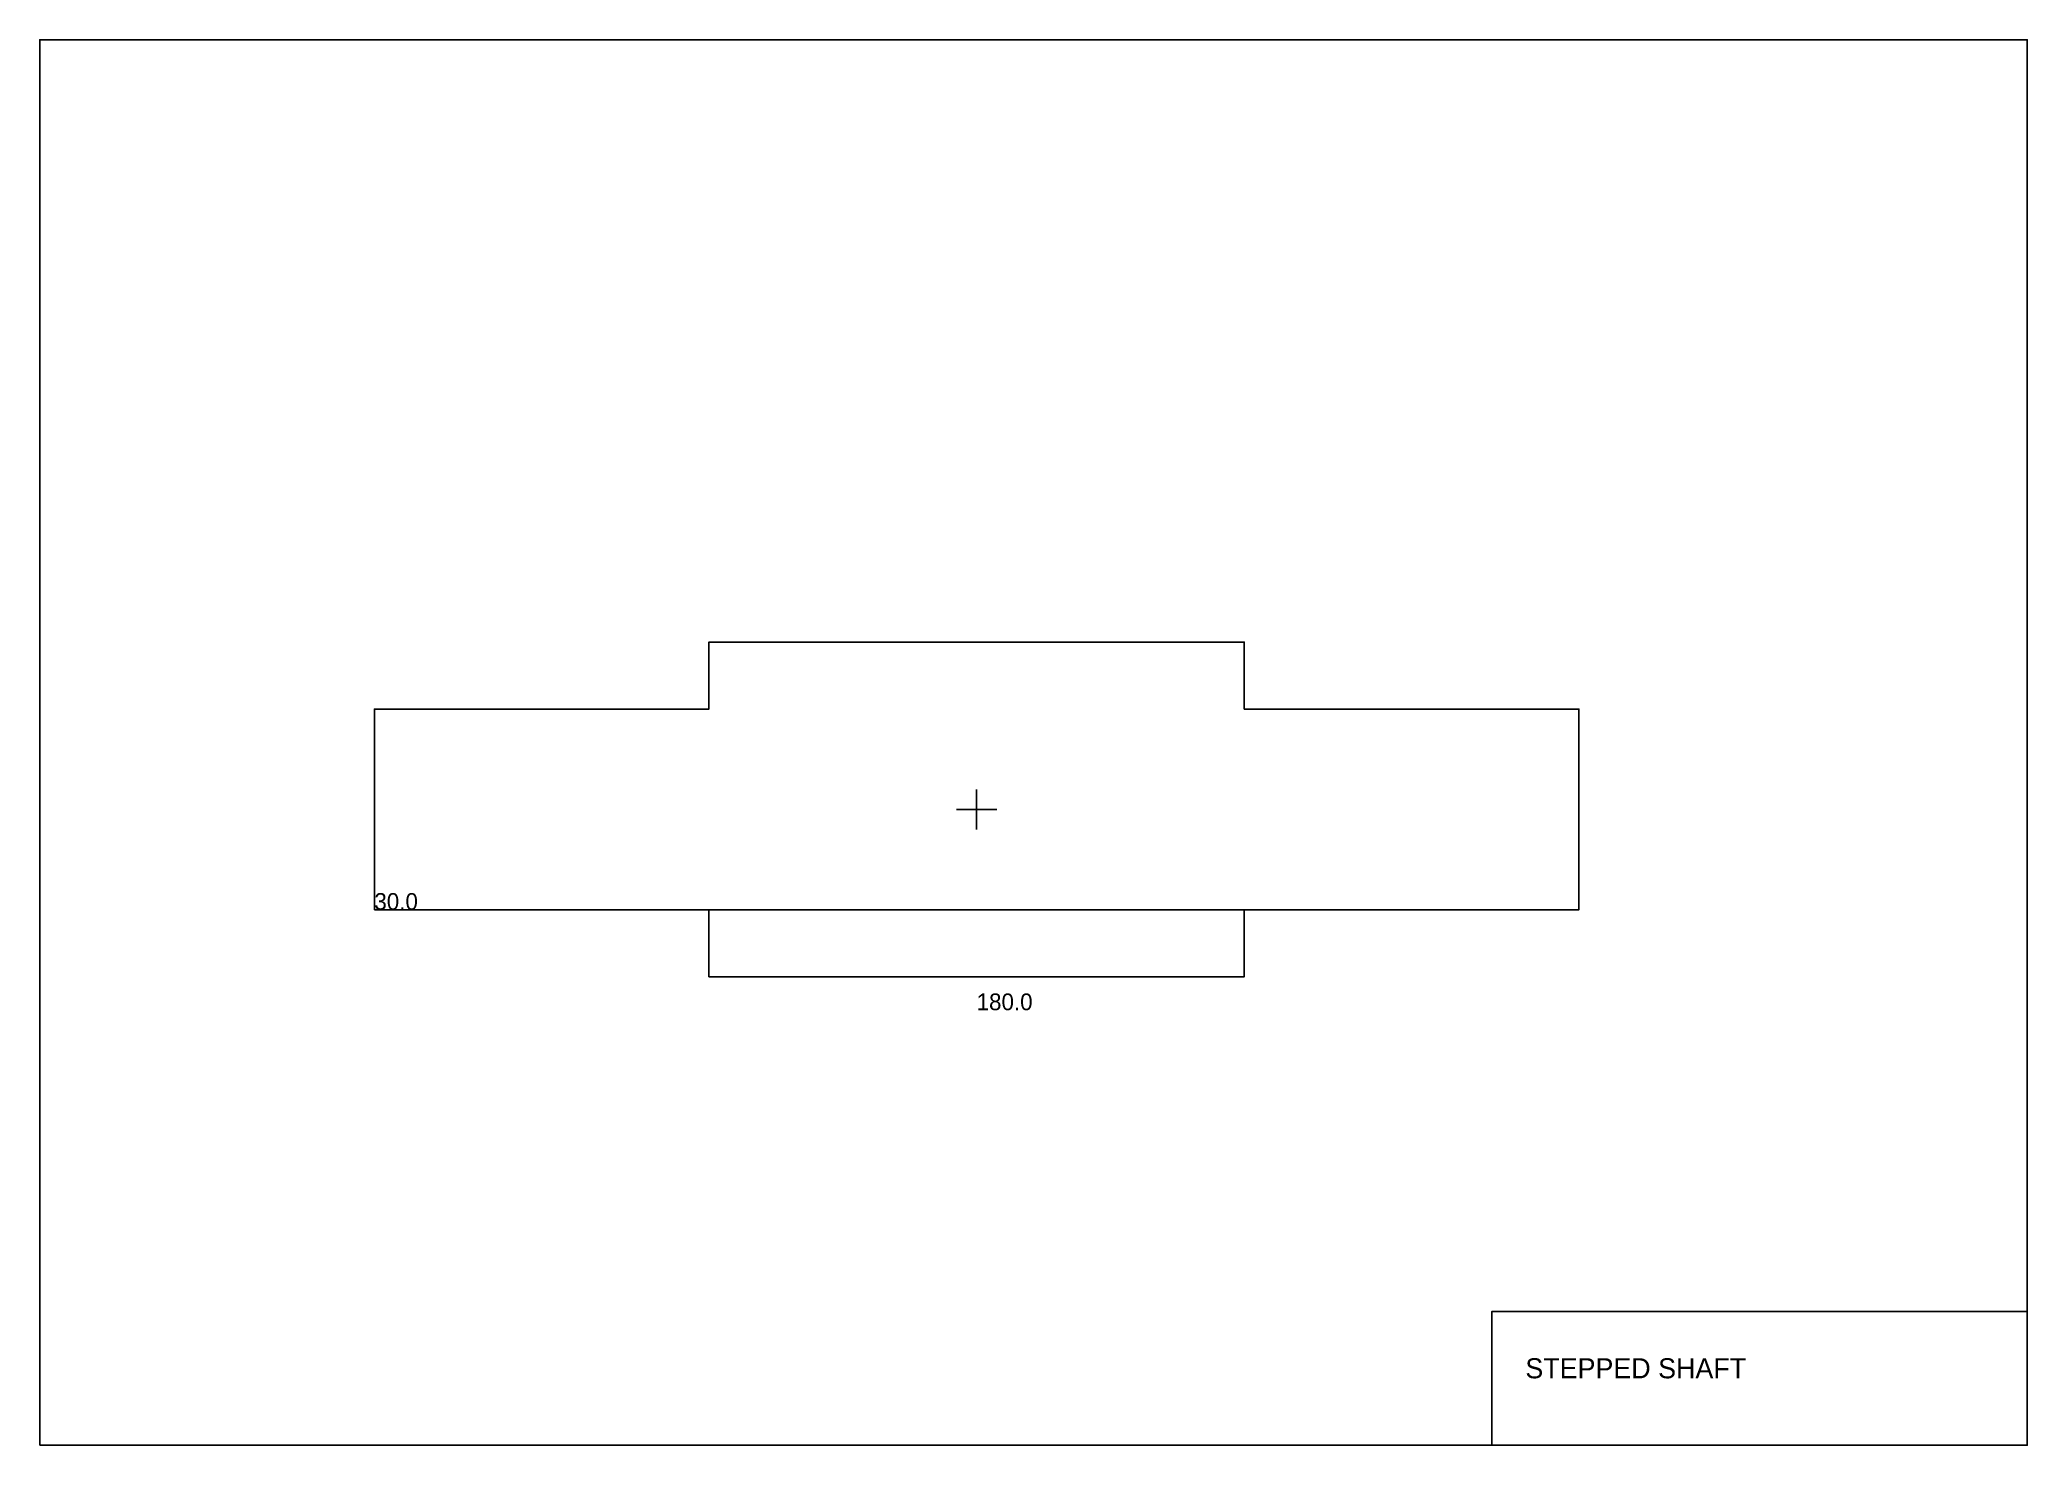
# Model space of a CAD drawing. Header units: millimetres. Extents: x 0 to 297, y 0 to 210.
import ezdxf

# ---------------------------------------------------------------- set-up
doc = ezdxf.new("R2010")
doc.units = ezdxf.units.MM
for name, color, linetype in [('BORDER', 250, 'Continuous'), ('CENTER', 5, 'Continuous'), ('DIMENSIONS', 5, 'Continuous'), ('OUTLINE', 1, 'Continuous'), ('TEXT', 250, 'Continuous'), ('TITLEBLOCK', 250, 'Continuous')]:
    doc.layers.add(name, color=color, linetype=linetype)

msp = doc.modelspace()

# ---------------------------------------------------------------- linework, layer by layer
at = {"layer": 'BORDER'}
msp.add_lwpolyline([(0, 0), (297, 0), (297, 210), (0, 210)], close=True, dxfattribs=at)
at = {"layer": 'CENTER'}
for p, q in [((140, 92), (140, 98)), ((137, 95), (143, 95))]:
    msp.add_line(p, q, dxfattribs=at)
at = {"layer": 'DIMENSIONS'}
for q in [(50, 110), (230, 80)]:
    msp.add_line((50, 80), q, dxfattribs=at)
at = {"layer": 'OUTLINE'}
msp.add_lwpolyline([(50, 80), (50, 110), (100, 110), (100, 120), (180, 120), (180, 110), (230, 110), (230, 80), (180, 80), (180, 70), (100, 70), (100, 80)], close=True, dxfattribs=at)
at = {"layer": 'TITLEBLOCK'}
msp.add_lwpolyline([(217, 0), (297, 0), (297, 20), (217, 20)], close=True, dxfattribs=at)

# ---------------------------------------------------------------- texts
at = {"layer": 'DIMENSIONS'}
for s, p in [('30.0', (50, 80)), ('180.0', (140, 65))]:
    msp.add_text(s, height=2.5, dxfattribs=at).set_placement(p)
at = {"layer": 'TEXT'}
msp.add_text('STEPPED SHAFT', height=3, dxfattribs=at).set_placement((222, 10))

doc.saveas('drawing.dxf')
